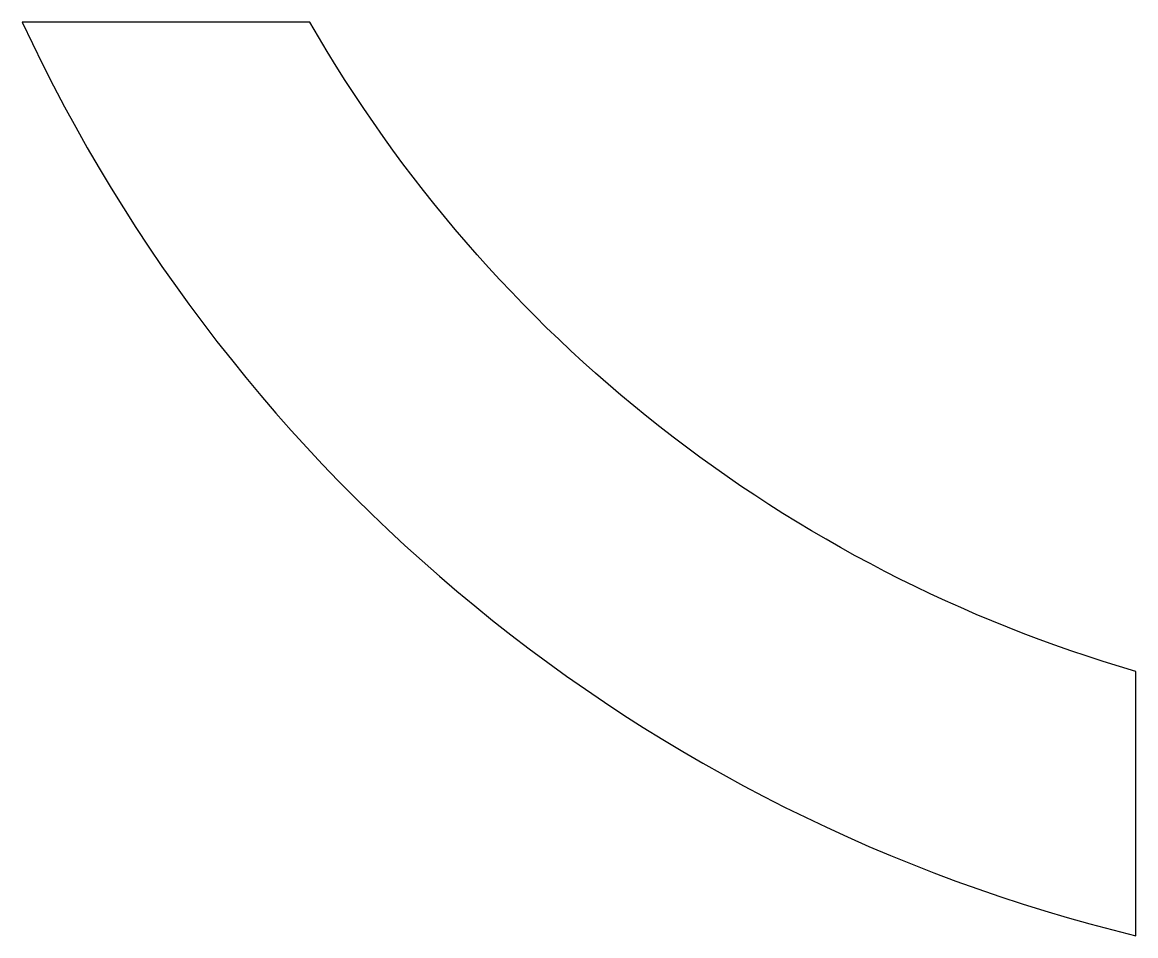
# Model space of a CAD drawing. Header units: millimetres. Extents: x -49 to 38.1, y -31.5 to 40.
import ezdxf

# ---------------------------------------------------------------- set-up
doc = ezdxf.new("R2010")
doc.units = ezdxf.units.MM
doc.layers.get('0').update_dxf_attribs({"linetype": 'CONTINUOUS'})

msp = doc.modelspace()

# ---------------------------------------------------------------- linework, layer by layer
msp.add_lwpolyline([(38.1, -31.5), (38.1, -10.805, -0.19402), (-26.498, 40), (-49, 40, 0.228204)], format="xyb", close=True)

doc.saveas('drawing.dxf')
